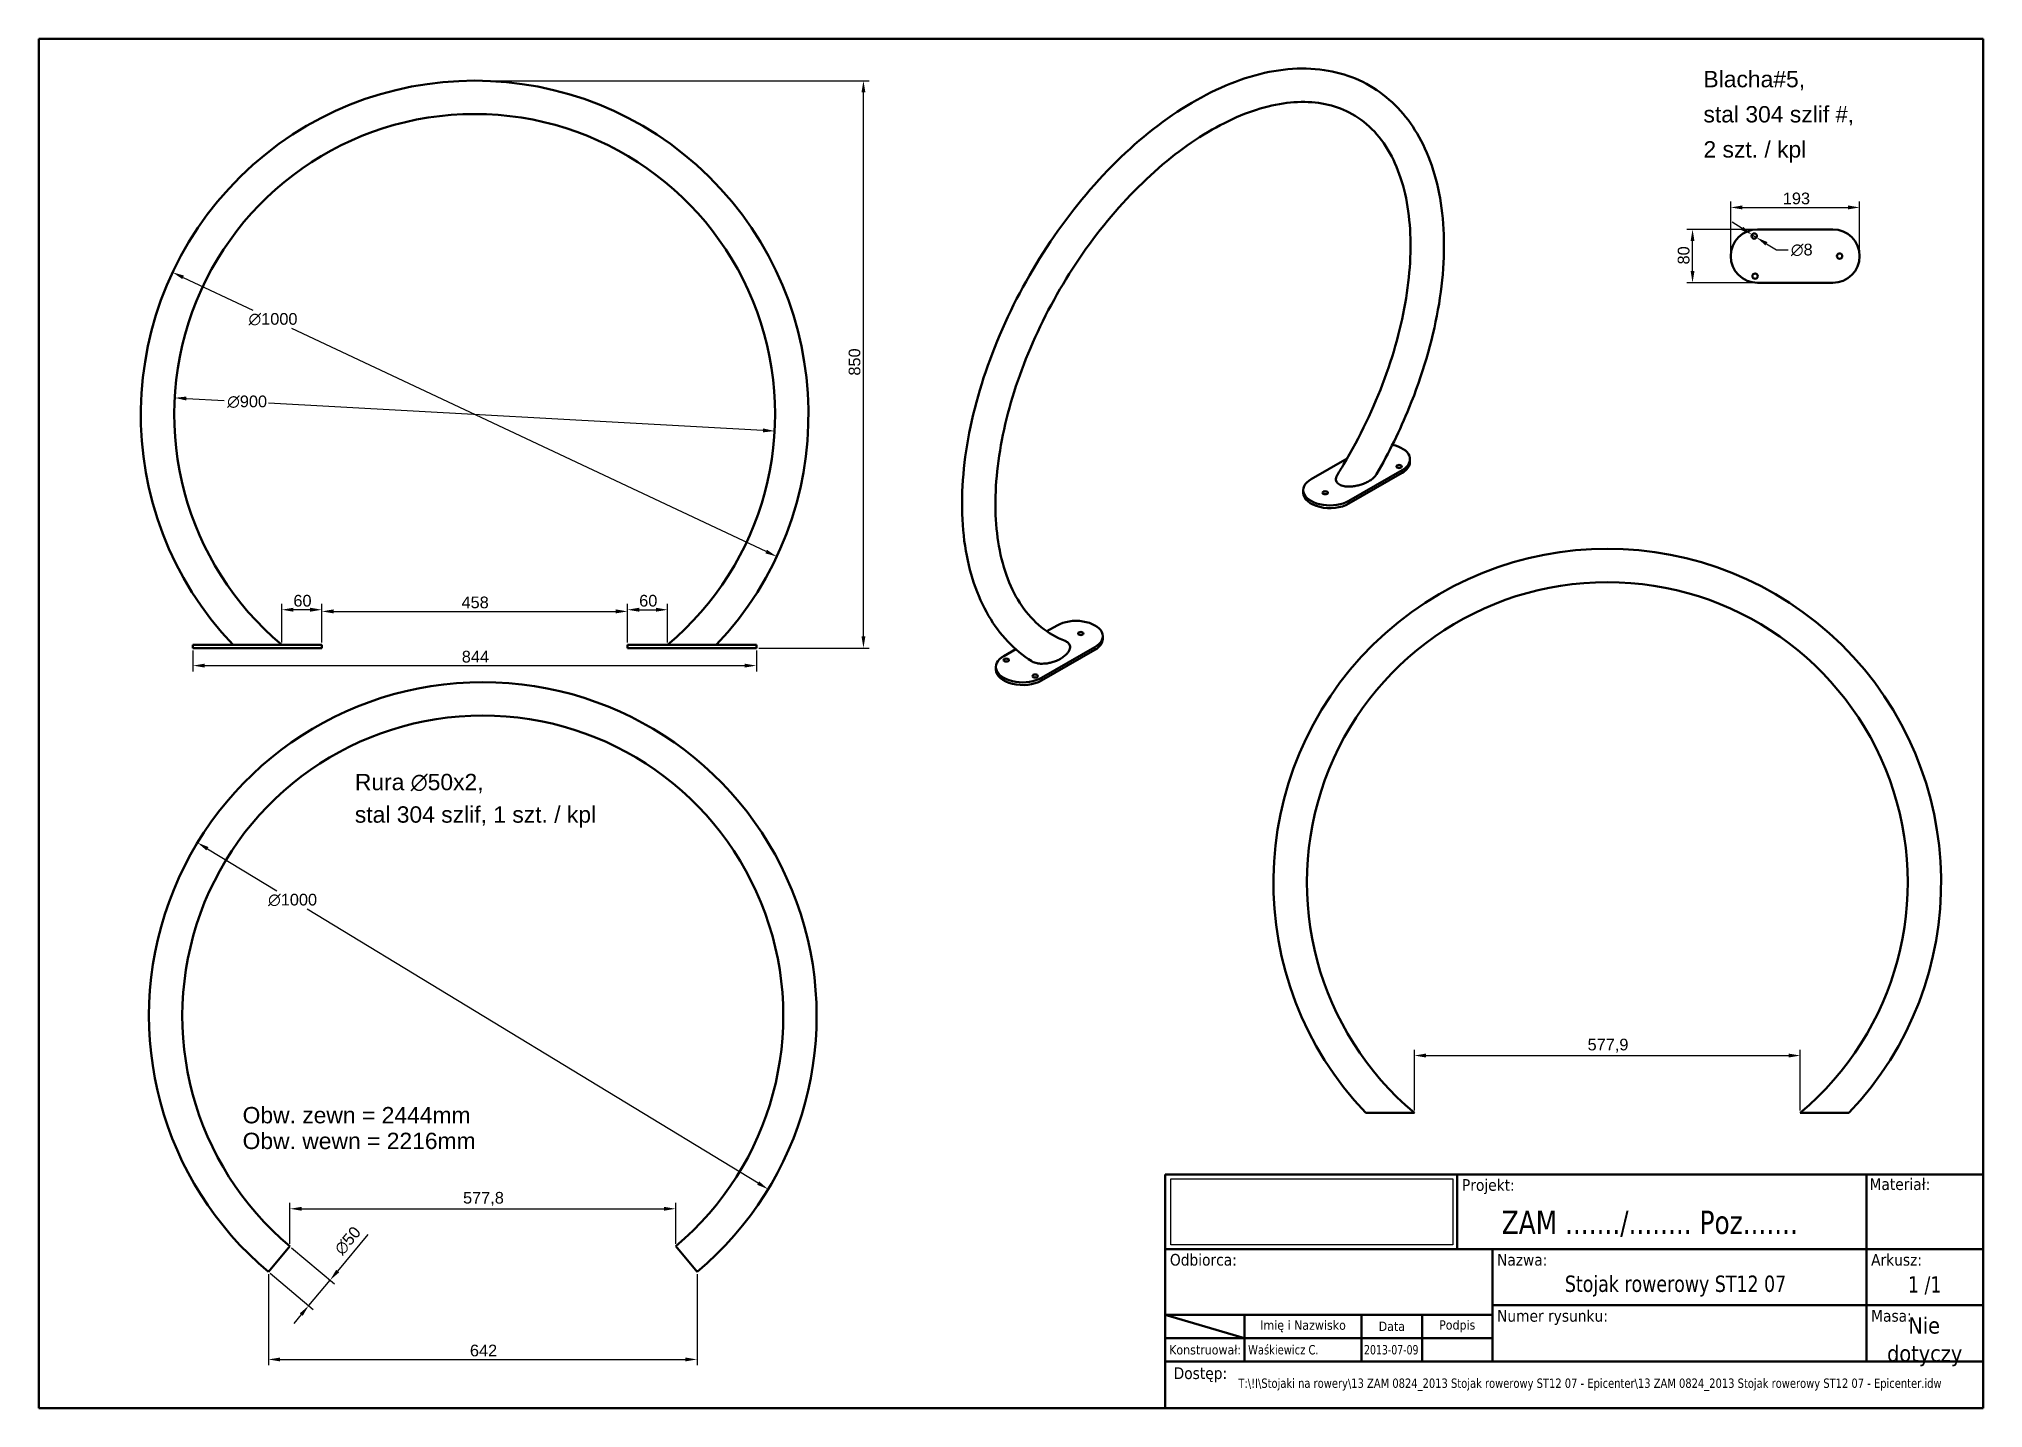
# Model space of a CAD drawing. Header units: millimetres. Extents: x 14 to 2926, y 14 to 2065.
import ezdxf
from ezdxf.enums import TextEntityAlignment as Align

# ---------------------------------------------------------------- set-up
doc = ezdxf.new("R2010")
doc.units = ezdxf.units.MM
doc.header["$LTSCALE"] = 7
for name, color, linetype, lineweight in [('Geometria szkicu (ISO)', 7, 'Continuous', 25), ('Gruba ARTUR', 7, 'Continuous', 50), ('Krawędzie widoczneARTUR', 7, 'Continuous', 50), ('Symbol (ISO)', 7, 'Continuous', 25), ('SymboleARTUR', 7, 'Continuous', 18), ('SzkicARTUR', 7, 'Continuous', 35), ('Tytuł (ISO)', 7, 'Continuous', 50), ('Widoczne krawędzie styczneARTUR', 7, 'Continuous', 35), ('WymiaryARTUR', 7, 'Continuous', 25)]:
    doc.layers.add(name, color=color, linetype=linetype, lineweight=lineweight)
doc.styles.add('STANDARD-ARTUR', font='ARIAL.TTF')
doc.styles.add('Styl tekstu34', font='TAHOMA.TTF', dxfattribs={"width": 0.9})
doc.styles.add('Styl tekstu36', font='TAHOMA.TTF', dxfattribs={"width": 0.85})
doc.styles.add('Styl tekstu54', font='TAHOMA.TTF', dxfattribs={"width": 0.9})
doc.styles.add('TB napisy w tabelce', font='TAHOMA.TTF', dxfattribs={"width": 0.9})
doc.styles.add('TB opis w tabelce', font='TAHOMA.TTF')
doc.styles.add('Tekst notatki (ISO)', font='TAHOMA.TTF')
doc.dimstyles.new('ISO-25-ARTUR tekst normalny', dxfattribs={"dimscale": 7, "dimtxt": 2.5, "dimasz": 2.5, "dimexe": 1.25, "dimexo": 0.5, "dimtad": 1, "dimdec": 1, "dimrnd": 1e-08, "dimtxsty": 'STANDARD-ARTUR', "dimcen": 0.09, "dimclrd": 7, "dimclre": 7, "dimclrt": 7, "dimadec": 1, "dimazin": 2, "dimtfac": 0.6, "dimtdec": 3, "dimtmove": 0, "dimatfit": 3, "dimfxl": 1, "dimtolj": 1, "dimtzin": 0, "dimlwd": -1, "dimlwe": -1, "dimarcsym": 0})
picture_1 = doc.add_image_def('image1.bmp', size_in_pixel=(145, 34))

# ---------------------------------------------------------------- blocks, each defined once
blk = doc.blocks.new('Ramki Zwykła')
at = {"layer": 'SzkicARTUR', "lineweight": 50}
for p, q in [((2, 295), (418, 295)), ((2, 2), (2, 295)), ((418, 2), (418, 295)), ((2, 2), (418, 2))]:
    blk.add_line(p, q, dxfattribs=at)
blk = doc.blocks.new('Tabelki rysunkowe Inoplex')
at = {"layer": 'Geometria szkicu (ISO)', "lineweight": 50}
blk.add_line((196.54, 129.97), (196.54, 79.97), dxfattribs=at)
at = {"layer": 'Gruba ARTUR'}
for p, q in [((371.54, 129.97), (196.54, 129.97)), ((346.58, 113.97), (346.58, 129.97)), ((371.54, 79.97), (371.54, 129.97)), ((266.54, 113.97), (371.54, 113.97)), ((266.54, 113.97), (266.54, 89.97)), ((346.58, 113.97), (346.58, 89.97)), ((196.54, 79.97), (371.54, 79.97))]:
    blk.add_line(p, q, dxfattribs=at)
at = {"layer": 'Gruba ARTUR', "lineweight": 50}
for p, q in [((259.04, 129.97), (259.04, 113.97)), ((266.54, 113.97), (196.54, 113.97))]:
    blk.add_line(p, q, dxfattribs=at)
at = {"layer": 'Tytuł (ISO)'}
for p, q in [((196.54, 129.97), (371.54, 129.97)), ((196.54, 113.97), (196.54, 129.97)), ((196.54, 129.97), (266.54, 129.97)), ((196.54, 99.97), (213.54, 94.97)), ((196.54, 99.97), (266.54, 99.97)), ((213.54, 99.97), (213.54, 89.97)), ((238.54, 99.97), (238.54, 89.97)), ((251.54, 99.97), (251.54, 89.97)), ((266.54, 101.97), (346.58, 101.97)), ((346.58, 101.97), (371.54, 101.97)), ((196.54, 94.97), (266.54, 94.97)), ((196.54, 89.97), (371.54, 89.97))]:
    blk.add_line(p, q, dxfattribs=at)
at = {"layer": 'Symbol (ISO)', "char_height": 2.5, "attachment_point": 1, "style": 'TB opis w tabelce'}
for s, insert in [('Projekt:', (260.04, 128.97)), ('Materiał:', (347.24, 129.15)), ('Odbiorca:', (197.54, 112.97)), ('Nazwa:', (267.54, 112.97)), ('Arkusz:', (347.58, 112.97)), ('Numer rysunku:', (267.54, 100.97)), ('Masa:', (347.58, 100.97)), ('Dostęp:', (198.34, 88.7))]:
    blk.add_mtext(s, dxfattribs=dict(at, insert=insert))
at = {"layer": 'Symbol (ISO)'}
for s, insert, char_height, width, attachment_point, style in [('1 \\fTahoma|b0|i0;/1 ', (359.04, 106.2), 3.5, 24.3783, 5, 'TB napisy w tabelce'), ('\\fTahoma|b0|i0;\\H2.0000;Imię i Nazwisko', (226.03, 97.47), 2, 24.8698, 5, 'TB opis w tabelce'), ('\\fTahoma|b0|i0;\\H2.0000;Data', (245.03, 97.46), 2, 12.886, 5, 'TB opis w tabelce'), ('\\fTahoma|b0|i0;\\H2.0000;Podpis', (259.02, 97.49), 2, 14.8205, 5, 'TB opis w tabelce'), ('\\fTahoma|b0|i0;\\H2.0000; Konstruował:', (196.64, 92.44), 2, 16.8801, 4, 'TB opis w tabelce'), ('\\fTahoma|b0|i0;\\H2.0000; Waśkiewicz C.', (213.6, 92.45), 2, 24.9099, 4, 'TB napisy w tabelce')]:
    blk.add_mtext(s, dxfattribs=dict(at, insert=insert, char_height=char_height, width=width, attachment_point=attachment_point, style=style))
for tag, p, height, style, width in [('PROJEKT_001', (268.55, 117.24), 5, 'Styl tekstu54', 0.9), ('NUMER_CZĘŚCI_001', (282.06, 104.84), 3.5, 'TB napisy w tabelce', 0.9), ('DATA_UTWORZENIA_001', (239.08, 91.47), 2, 'Styl tekstu36', 0.85), ('NAZWA_PLIKU_I_ŚCIEŻKA_001', (212.18, 84.31), 2, 'Styl tekstu34', 0.9)]:
    blk.add_attdef(tag, p, '', height=height, dxfattribs=dict(at, style=style, width=width))
at = {"layer": 'Symbol (ISO)', "width": 0.9}
for tag, height, style, p in [('MATERIAŁ', 5, 'Styl tekstu54', (359.15, 120)), ('SŁOWA_KLUCZOWE', 3.5, 'TB napisy w tabelce', (231.54, 105.97)), ('OPIS', 3.5, 'TB napisy w tabelce', (306.53, 94.11))]:
    blk.add_attdef(tag, text='', height=height, dxfattribs=dict(at, style=style)).set_placement(p, align=Align.MIDDLE_CENTER)
at = {"layer": 'Tytuł (ISO)', "style": 'Tekst notatki (ISO)'}
for tag, p in [('MASA\\P2;_001', (355.54, 95.92)), ('MASA\\P2;_002', (351, 89.93))]:
    blk.add_attdef(tag, p, '', height=3.5, dxfattribs=at)
image = blk.add_image(picture_1, insert=(197.74, 114.91), size_in_units=(60.31, 14.14))
image.dxf.flags = 7
blk = doc.blocks.new('*D5')
at = {"layer": 'Defpoints', "color": 0, "linetype": 'Continuous', "transparency": 16777216}
for p in [(666.7, 2002.4), (1249, 2002.4), (1088.6, 1152.4)]:
    blk.add_point(p, dxfattribs=at)
at = {"layer": 'WymiaryARTUR', "color": 7, "linetype": 'Continuous', "transparency": 16777216}
for p, q in [((670.2, 2002.4), (1257.8, 2002.4)), ((1249, 1169.9), (1249, 1984.9)), ((1092.1, 1152.4), (1257.8, 1152.4))]:
    blk.add_line(p, q, dxfattribs=at)
for points in [[(1246.1, 1984.9), (1251.9, 1984.9), (1249, 2002.4)], [(1246.1, 1169.9), (1251.9, 1169.9), (1249, 1152.4)]]:
    blk.add_solid(points, dxfattribs=at)
at = {"layer": 'WymiaryARTUR', "color": 7, "linetype": 'Continuous', "transparency": 16777216, "insert": (1235.7, 1560.6), "char_height": 17.5, "attachment_point": 4, "rotation": 90, "style": 'STANDARD-ARTUR'}
blk.add_mtext('\\A1;850', dxfattribs=at)
blk = doc.blocks.new('*D6')
at = {"layer": 'Defpoints', "color": 0, "linetype": 'Continuous', "transparency": 16777216}
for p in [(214.3, 1715.3), (1119.1, 1289.6)]:
    blk.add_point(p, dxfattribs=at)
at = {"layer": 'WymiaryARTUR', "color": 7, "linetype": 'Continuous', "transparency": 16777216}
for p, q in [((230.1, 1707.8), (334.3, 1658.8)), ((1103.3, 1297.1), (392.9, 1631.2))]:
    blk.add_line(p, q, dxfattribs=at)
for points in [[(231.3, 1710.5), (228.8, 1705.2), (214.3, 1715.3)], [(1104.5, 1299.7), (1102.1, 1294.4), (1119.1, 1289.6)]]:
    blk.add_solid(points, dxfattribs=at)
at = {"layer": 'WymiaryARTUR', "color": 7, "linetype": 'Continuous', "transparency": 16777216, "insert": (328, 1645), "char_height": 17.5, "attachment_point": 4, "style": 'STANDARD-ARTUR'}
blk.add_mtext('\\A1;∅1000', dxfattribs=at)
blk = doc.blocks.new('*D7')
at = {"layer": 'Defpoints', "color": 0, "linetype": 'Continuous', "transparency": 16777216}
for p in [(217.4, 1527.3), (1116, 1477.6)]:
    blk.add_point(p, dxfattribs=at)
at = {"layer": 'WymiaryARTUR', "color": 7, "linetype": 'Continuous', "transparency": 16777216}
for p, q in [((234.9, 1526.3), (291.7, 1523.2)), ((1098.5, 1478.6), (358.1, 1519.5))]:
    blk.add_line(p, q, dxfattribs=at)
for points in [[(235, 1529.2), (234.7, 1523.4), (217.4, 1527.3)], [(1098.7, 1481.5), (1098.4, 1475.6), (1116, 1477.6)]]:
    blk.add_solid(points, dxfattribs=at)
at = {"layer": 'WymiaryARTUR', "color": 7, "linetype": 'Continuous', "transparency": 16777216, "insert": (296, 1521.4), "char_height": 17.5, "attachment_point": 4, "style": 'STANDARD-ARTUR'}
blk.add_mtext('\\A1;∅900', dxfattribs=at)
blk = doc.blocks.new('*D8')
at = {"layer": 'Defpoints', "color": 0, "linetype": 'Continuous', "transparency": 16777216}
for p in [(377.8, 1209.9), (377.8, 1157.4), (437.8, 1157.4)]:
    blk.add_point(p, dxfattribs=at)
at = {"layer": 'WymiaryARTUR', "color": 7, "linetype": 'Continuous', "transparency": 16777216}
for p, q in [((377.8, 1160.9), (377.8, 1218.7)), ((420.3, 1209.9), (395.3, 1209.9)), ((437.8, 1160.9), (437.8, 1218.7))]:
    blk.add_line(p, q, dxfattribs=at)
for points in [[(395.3, 1212.9), (395.3, 1207), (377.8, 1209.9)], [(420.3, 1212.9), (420.3, 1207), (437.8, 1209.9)]]:
    blk.add_solid(points, dxfattribs=at)
at = {"layer": 'WymiaryARTUR', "color": 7, "linetype": 'Continuous', "transparency": 16777216, "insert": (395.2, 1223.3), "char_height": 17.5, "attachment_point": 4, "style": 'STANDARD-ARTUR'}
blk.add_mtext('\\A1;60', dxfattribs=at)
blk = doc.blocks.new('*D9')
at = {"layer": 'Defpoints', "color": 0, "linetype": 'Continuous', "transparency": 16777216}
for p in [(955.6, 1209.9), (895.6, 1157.4), (955.6, 1157.4)]:
    blk.add_point(p, dxfattribs=at)
at = {"layer": 'WymiaryARTUR', "color": 7, "linetype": 'Continuous', "transparency": 16777216}
for p, q in [((895.6, 1160.9), (895.6, 1218.7)), ((913.1, 1209.9), (938.1, 1209.9)), ((955.6, 1160.9), (955.6, 1218.7))]:
    blk.add_line(p, q, dxfattribs=at)
for points in [[(913.1, 1212.9), (913.1, 1207), (895.6, 1209.9)], [(938.1, 1212.9), (938.1, 1207), (955.6, 1209.9)]]:
    blk.add_solid(points, dxfattribs=at)
at = {"layer": 'WymiaryARTUR', "color": 7, "linetype": 'Continuous', "transparency": 16777216, "insert": (913.1, 1223.3), "char_height": 17.5, "attachment_point": 4, "style": 'STANDARD-ARTUR'}
blk.add_mtext('\\A1;60', dxfattribs=at)
blk = doc.blocks.new('*D10')
at = {"layer": 'Defpoints', "color": 0, "linetype": 'Continuous', "transparency": 16777216}
for p in [(251.5, 861), (1106.2, 341.9)]:
    blk.add_point(p, dxfattribs=at)
at = {"layer": 'WymiaryARTUR', "color": 7, "linetype": 'Continuous', "transparency": 16777216}
for p, q in [((266.5, 851.9), (370.2, 788.9)), ((1091.3, 351), (415.6, 761.3))]:
    blk.add_line(p, q, dxfattribs=at)
for points in [[(268, 854.4), (265, 849.4), (251.5, 861)], [(1092.8, 353.5), (1089.8, 348.5), (1106.2, 341.9)]]:
    blk.add_solid(points, dxfattribs=at)
at = {"layer": 'WymiaryARTUR', "color": 7, "linetype": 'Continuous', "transparency": 16777216, "insert": (357.3, 775.1), "char_height": 17.5, "attachment_point": 4, "style": 'STANDARD-ARTUR'}
blk.add_mtext('\\A1;∅1000', dxfattribs=at)
blk = doc.blocks.new('*D11')
at = {"layer": 'Defpoints', "color": 0, "linetype": 'Continuous', "transparency": 16777216}
for p in [(2652.1, 542.1), (2074.2, 456.3), (2652.1, 456.3)]:
    blk.add_point(p, dxfattribs=at)
at = {"layer": 'WymiaryARTUR', "color": 7, "linetype": 'Continuous', "transparency": 16777216}
for p, q in [((2074.2, 459.8), (2074.2, 550.9)), ((2091.7, 542.1), (2634.6, 542.1)), ((2652.1, 459.8), (2652.1, 550.9))]:
    blk.add_line(p, q, dxfattribs=at)
for points in [[(2091.7, 545.1), (2091.7, 539.2), (2074.2, 542.1)], [(2634.6, 545.1), (2634.6, 539.2), (2652.1, 542.1)]]:
    blk.add_solid(points, dxfattribs=at)
at = {"layer": 'WymiaryARTUR', "color": 7, "linetype": 'Continuous', "transparency": 16777216, "insert": (2333.6, 557), "char_height": 17.5, "attachment_point": 4, "style": 'STANDARD-ARTUR'}
blk.add_mtext('\\A1;577,9', dxfattribs=at)
blk = doc.blocks.new('*D12')
at = {"layer": 'Defpoints', "color": 0, "linetype": 'Continuous', "transparency": 16777216}
for p in [(967.8, 312.6), (389.9, 256.5), (967.8, 256.5)]:
    blk.add_point(p, dxfattribs=at)
at = {"layer": 'WymiaryARTUR', "color": 7, "linetype": 'Continuous', "transparency": 16777216}
for p, q in [((389.9, 260), (389.9, 321.4)), ((967.8, 260), (967.8, 321.4)), ((407.4, 312.6), (950.3, 312.6))]:
    blk.add_line(p, q, dxfattribs=at)
for points in [[(407.4, 315.5), (407.4, 309.7), (389.9, 312.6)], [(950.3, 315.5), (950.3, 309.7), (967.8, 312.6)]]:
    blk.add_solid(points, dxfattribs=at)
at = {"layer": 'WymiaryARTUR', "color": 7, "linetype": 'Continuous', "transparency": 16777216, "insert": (649.3, 327.5), "char_height": 17.5, "attachment_point": 4, "style": 'STANDARD-ARTUR'}
blk.add_mtext('\\A1;577,8', dxfattribs=at)
blk = doc.blocks.new('*D13')
at = {"layer": 'Defpoints', "color": 0, "linetype": 'Continuous', "transparency": 16777216}
for p in [(357.8, 218.1), (999.9, 218.1), (999.9, 86.9)]:
    blk.add_point(p, dxfattribs=at)
at = {"layer": 'WymiaryARTUR', "color": 7, "linetype": 'Continuous', "transparency": 16777216}
for p, q in [((357.8, 214.6), (357.8, 78.1)), ((999.9, 214.6), (999.9, 78.1)), ((375.3, 86.9), (982.4, 86.9))]:
    blk.add_line(p, q, dxfattribs=at)
for points in [[(375.3, 89.8), (375.3, 84), (357.8, 86.9)], [(982.4, 89.8), (982.4, 84), (999.9, 86.9)]]:
    blk.add_solid(points, dxfattribs=at)
at = {"layer": 'WymiaryARTUR', "color": 7, "linetype": 'Continuous', "transparency": 16777216, "insert": (659.6, 100.2), "char_height": 17.5, "attachment_point": 4, "style": 'STANDARD-ARTUR'}
blk.add_mtext('\\A1;642', dxfattribs=at)
blk = doc.blocks.new('*D14')
at = {"layer": 'Defpoints', "color": 0, "linetype": 'Continuous', "transparency": 16777216}
for p in [(389.9, 256.5), (357.8, 218.1), (450.3, 205.9)]:
    blk.add_point(p, dxfattribs=at)
at = {"layer": 'WymiaryARTUR', "color": 7, "linetype": 'Continuous', "transparency": 16777216}
for p, q in [((461.6, 219.3), (507.3, 273.9)), ((392.6, 254.2), (457, 200.3)), ((360.5, 215.9), (424.9, 161.9)), ((418.2, 167.6), (450.3, 205.9)), ((407, 154.2), (395.8, 140.7))]:
    blk.add_line(p, q, dxfattribs=at)
for points in [[(459.3, 221.2), (463.8, 217.4), (450.3, 205.9)], [(404.8, 156), (409.2, 152.3), (418.2, 167.6)]]:
    blk.add_solid(points, dxfattribs=at)
at = {"layer": 'WymiaryARTUR', "color": 7, "linetype": 'Continuous', "transparency": 16777216, "insert": (462.2, 247.4), "char_height": 17.5, "attachment_point": 4, "rotation": 50.0555, "style": 'STANDARD-ARTUR'}
blk.add_mtext('\\A1;\\fAIGDT|b0|i0;\\H17.5000;\\ln\\fArial|b0|i0;\\H17.5000;50', dxfattribs=at)
blk = doc.blocks.new('*D15')
at = {"layer": 'Defpoints', "color": 0, "linetype": 'Continuous', "transparency": 16777216}
for p in [(2490.8, 1779.6), (2588, 1779.6), (2588, 1699.6)]:
    blk.add_point(p, dxfattribs=at)
at = {"layer": 'WymiaryARTUR', "color": 7, "linetype": 'Continuous', "transparency": 16777216}
for p, q in [((2584.5, 1779.6), (2482, 1779.6)), ((2490.8, 1717.1), (2490.8, 1762.1)), ((2584.5, 1699.6), (2482, 1699.6))]:
    blk.add_line(p, q, dxfattribs=at)
for points in [[(2487.9, 1762.1), (2493.7, 1762.1), (2490.8, 1779.6)], [(2487.9, 1717.1), (2493.7, 1717.1), (2490.8, 1699.6)]]:
    blk.add_solid(points, dxfattribs=at)
at = {"layer": 'WymiaryARTUR', "color": 7, "linetype": 'Continuous', "transparency": 16777216, "insert": (2477.5, 1727.1), "char_height": 17.5, "attachment_point": 4, "rotation": 90, "style": 'STANDARD-ARTUR'}
blk.add_mtext('\\A1;80', dxfattribs=at)
blk = doc.blocks.new('*D16')
at = {"layer": 'Defpoints', "color": 0, "linetype": 'Continuous', "transparency": 16777216}
for p in [(2741, 1812.5), (2548, 1739.6), (2741, 1739.6)]:
    blk.add_point(p, dxfattribs=at)
at = {"layer": 'WymiaryARTUR', "color": 7, "linetype": 'Continuous', "transparency": 16777216}
for p, q in [((2548, 1743.1), (2548, 1821.3)), ((2565.5, 1812.5), (2723.5, 1812.5)), ((2741, 1743.1), (2741, 1821.3))]:
    blk.add_line(p, q, dxfattribs=at)
for points in [[(2565.5, 1815.5), (2565.5, 1809.6), (2548, 1812.5)], [(2723.5, 1815.5), (2723.5, 1809.6), (2741, 1812.5)]]:
    blk.add_solid(points, dxfattribs=at)
at = {"layer": 'WymiaryARTUR', "color": 7, "linetype": 'Continuous', "transparency": 16777216, "insert": (2626, 1825.9), "char_height": 17.5, "attachment_point": 4, "style": 'STANDARD-ARTUR'}
blk.add_mtext('\\A1;193', dxfattribs=at)
blk = doc.blocks.new('*D17')
at = {"layer": 'Defpoints', "color": 0, "linetype": 'Continuous', "transparency": 16777216}
for p in [(2579.9, 1771.7), (2586.7, 1767.5)]:
    blk.add_point(p, dxfattribs=at)
at = {"layer": 'WymiaryARTUR', "color": 7, "linetype": 'Continuous', "transparency": 16777216}
for p, q in [((2565.1, 1781.1), (2550.3, 1790.4)), ((2579.9, 1771.7), (2586.7, 1767.5)), ((2601.5, 1758.1), (2616.3, 1748.8)), ((2616.3, 1748.8), (2633.8, 1748.8))]:
    blk.add_line(p, q, dxfattribs=at)
for points in [[(2566.7, 1783.5), (2563.5, 1778.6), (2579.9, 1771.7)], [(2603, 1760.6), (2599.9, 1755.7), (2586.7, 1767.5)]]:
    blk.add_solid(points, dxfattribs=at)
at = {"layer": 'WymiaryARTUR', "color": 7, "linetype": 'Continuous', "transparency": 16777216, "insert": (2638.1, 1748.8), "char_height": 17.5, "attachment_point": 4, "style": 'STANDARD-ARTUR'}
blk.add_mtext('\\A1;∅8', dxfattribs=at)
blk = doc.blocks.new('*D18')
at = {"layer": 'Defpoints', "color": 0, "linetype": 'Continuous', "transparency": 16777216}
for p in [(895.6, 1207.4), (437.8, 1157.4), (895.6, 1157.4)]:
    blk.add_point(p, dxfattribs=at)
at = {"layer": 'WymiaryARTUR', "color": 7, "linetype": 'Continuous', "transparency": 16777216}
for p, q in [((437.8, 1160.9), (437.8, 1216.2)), ((455.3, 1207.4), (878.1, 1207.4)), ((895.6, 1160.9), (895.6, 1216.2))]:
    blk.add_line(p, q, dxfattribs=at)
for points in [[(455.3, 1210.4), (455.3, 1204.5), (437.8, 1207.4)], [(878.1, 1210.4), (878.1, 1204.5), (895.6, 1207.4)]]:
    blk.add_solid(points, dxfattribs=at)
at = {"layer": 'WymiaryARTUR', "color": 7, "linetype": 'Continuous', "transparency": 16777216, "insert": (647, 1220.8), "char_height": 17.5, "attachment_point": 4, "style": 'STANDARD-ARTUR'}
blk.add_mtext('\\A1;458', dxfattribs=at)
blk = doc.blocks.new('*D19')
at = {"layer": 'Defpoints', "color": 0, "linetype": 'Continuous', "transparency": 16777216}
for p in [(244.8, 1152.4), (1088.6, 1152.4), (1088.6, 1126.2)]:
    blk.add_point(p, dxfattribs=at)
at = {"layer": 'WymiaryARTUR', "color": 7, "linetype": 'Continuous', "transparency": 16777216}
for p, q in [((244.8, 1148.9), (244.8, 1117.4)), ((1088.6, 1148.9), (1088.6, 1117.4)), ((262.3, 1126.2), (1071.1, 1126.2))]:
    blk.add_line(p, q, dxfattribs=at)
for points in [[(262.3, 1129.1), (262.3, 1123.3), (244.8, 1126.2)], [(1071.1, 1129.1), (1071.1, 1123.3), (1088.6, 1126.2)]]:
    blk.add_solid(points, dxfattribs=at)
at = {"layer": 'WymiaryARTUR', "color": 7, "linetype": 'Continuous', "transparency": 16777216, "insert": (647.4, 1139.5), "char_height": 17.5, "attachment_point": 4, "style": 'STANDARD-ARTUR'}
blk.add_mtext('\\A1;844', dxfattribs=at)

msp = doc.modelspace()

# ---------------------------------------------------------------- linework, layer by layer
at = {"layer": 'Krawędzie widoczneARTUR'}
for p, q in [((2700.989, 1779.603), (2588.005, 1779.603)), ((2588.005, 1699.603), (2700.989, 1699.603)), ((1973.51, 1436.655), (1919.404, 1405.498)), ((2067.58, 1435.216), (2067.58, 1431.129)), ((1975.972, 1372.922), (2055.864, 1418.929)), ((2055.864, 1414.841), (1975.972, 1368.834)), ((1907.688, 1389.21), (1907.688, 1385.122)), ((1539.093, 1186.491), (1523.72, 1177.639)), ((1607.377, 1166.116), (1607.377, 1170.203)), ((284.788, 1157.449), (244.788, 1157.449)), ((244.788, 1152.449), (244.788, 1157.449)), ((244.788, 1152.449), (284.788, 1152.449)), ((284.788, 1157.449), (397.773, 1157.449)), ((397.773, 1152.449), (284.788, 1152.449)), ((437.773, 1157.449), (397.773, 1157.449)), ((397.773, 1152.449), (437.773, 1152.449)), ((437.773, 1152.449), (437.773, 1157.449)), ((935.613, 1157.449), (895.613, 1157.449)), ((895.613, 1157.449), (895.613, 1152.449)), ((895.613, 1152.449), (935.613, 1152.449)), ((935.613, 1157.449), (1048.598, 1157.449)), ((1048.598, 1152.449), (935.613, 1152.449)), ((1088.598, 1157.449), (1048.598, 1157.449)), ((1048.598, 1152.449), (1088.598, 1152.449)), ((1088.598, 1157.449), (1088.598, 1152.449)), ((1477.115, 1150.8), (1459.201, 1140.484)), ((1515.769, 1107.909), (1595.661, 1153.915)), ((1595.661, 1149.828), (1515.769, 1103.821)), ((1447.485, 1120.109), (1447.485, 1124.197)), ((389.95, 256.462), (357.848, 218.129)), ((999.893, 218.129), (967.791, 256.462))]:
    msp.add_line(p, q, dxfattribs=at)
for centre in [(2583.279, 1769.603), (2710.989, 1739.603), (2584.466, 1709.603)]:
    msp.add_circle(centre, 4, dxfattribs=at)
for centre, radius, start, end in [((666.693, 1502.449), 500, 316.369891, 223.630109), ((666.693, 1502.449), 450, 309.944505, 230.055495), ((2588.005, 1739.603), 40, 90, 270), ((2700.989, 1739.603), 40, 270, 90), ((2363.122, 801.285), 500, 316.369891, 223.630109), ((2363.122, 801.285), 450, 309.944505, 230.055495), ((678.87, 601.462), 500, 309.944505, 230.055495), ((678.87, 601.462), 450, 309.944505, 230.055495)]:
    msp.add_arc(centre, radius, start, end, dxfattribs=at)
for centre, major_axis, start_param, end_param in [((2027.58, 1435.216), (40, 0), 5.49778714, 7.50891392), ((2027.58, 1431.129), (40, 0), 5.49778714, 6.28318531), ((1947.688, 1389.21), (-40, 0), 5.49778714, 8.6393798), ((2051.295, 1420.354), (-4, 0), 4.23306838, 5.19170958), ((1947.688, 1385.122), (-40, 0), 0, 2.35619449), ((1940.617, 1381.05), (-4, 0), 4.23306838, 5.19170958), ((1567.377, 1170.203), (40, 0), 5.49778714, 8.6393798), ((1574.448, 1170.188), (-4, 0), 4.23306838, 5.19170958), ((1567.377, 1166.116), (40, 0), 5.49778714, 6.28318531), ((1487.485, 1124.197), (-40, 0), 5.49778714, 8.6393798), ((1487.485, 1120.109), (-40, 0), 0, 2.35619449), ((1462.93, 1130.4), (-4, 0), 4.23306838, 5.19170958), ((1506.196, 1106.452), (-4, 0), 4.23306838, 5.19170958)]:
    msp.add_ellipse(centre, major_axis=major_axis, ratio=0.5758617, start_param=start_param, end_param=end_param, dxfattribs=at)
for centre in [(2051.295, 1424.442), (1940.617, 1385.138), (1574.448, 1174.275), (1462.93, 1134.488), (1506.196, 1110.54)]:
    msp.add_ellipse(centre, major_axis=(-4, 0), ratio=0.5758617, dxfattribs=at)
for points, knots in [([(1501, 1132.72), (1474.905, 1149.34), (1453.036, 1172.665), (1418.842, 1230.877), (1407.096, 1266.352), (1394.972, 1346.628), (1395.211, 1391.87), (1407.969, 1486.519), (1420.559, 1535.938), (1456.598, 1633.758), (1479.997, 1682.143), (1535.233, 1773.239), (1567.045, 1815.942), (1636.123, 1891.567), (1673.386, 1924.458), (1750.039, 1977.017), (1789.433, 1996.646), (1866.384, 2019.772), (1904.036, 2023.45), (1971.721, 2013.557), (2002.006, 2000.995), (2052.215, 1962.362), (2072.34, 1936.893), (2102.94, 1874.586), (2112.718, 1837.066), (2120.534, 1753.479), (2118.064, 1707.083), (2100.976, 1611.084), (2086.335, 1561.489), (2052.516, 1478.727), (2036.06, 1445.135), (2017.455, 1412.773)], [2.38007201, 2.38007201, 2.38007201, 2.38007201, 2.67197488, 2.67197488, 2.98230231, 2.98230231, 3.30896501, 3.30896501, 3.63723737, 3.63723737, 3.96412264, 3.96412264, 4.29051641, 4.29051641, 4.61769264, 4.61769264, 4.94617296, 4.94617296, 5.2706153, 5.2706153, 5.57324884, 5.57324884, 5.86646853, 5.86646853, 6.18094886, 6.18094886, 6.50858666, 6.50858666, 6.83662445, 6.83662445, 7.0654244, 7.0654244, 7.0654244, 7.0654244]), ([(1550.912, 1163.167), (1525.009, 1173.356), (1503.243, 1190.872), (1469.985, 1239.466), (1458.119, 1269.74), (1445.986, 1338.841), (1445.031, 1376.889), (1453.632, 1458.091), (1463.141, 1501.205), (1491.906, 1588.287), (1511.204, 1632.244), (1557.693, 1716.326), (1584.895, 1756.428), (1644.27, 1828.484), (1676.427, 1860.438), (1742.065, 1912.923), (1775.527, 1933.49), (1840.028, 1961.63), (1871.014, 1969.188), (1928.316, 1971.698), (1954.281, 1966.216), (2001.336, 1941.978), (2021.948, 1921.706), (2051.719, 1868.3), (2061.556, 1836.507), (2069.988, 1765.005), (2069.098, 1725.821), (2056.888, 1643.022), (2045.579, 1599.426), (2013.453, 1512.198), (1992.596, 1468.58), (1965.022, 1422.249), (1961.951, 1417.218), (1958.827, 1412.226)], [2.26843939, 2.26843939, 2.26843939, 2.26843939, 2.62533173, 2.62533173, 2.9592805, 2.9592805, 3.27128084, 3.27128084, 3.58228452, 3.58228452, 3.89492966, 3.89492966, 4.20834152, 4.20834152, 4.5212272, 4.5212272, 4.83253052, 4.83253052, 5.14367915, 5.14367915, 5.46876685, 5.46876685, 5.8292759, 5.8292759, 6.15619866, 6.15619866, 6.4673791, 6.4673791, 6.77866542, 6.77866542, 7.0915336, 7.0915336, 7.12994738, 7.12994738, 7.12994738, 7.12994738]), ([(1958.828, 1412.226), (1958.701, 1412.024), (1958.578, 1411.82), (1957.712, 1410.311), (1957.171, 1408.969), (1956.66, 1406.748), (1956.554, 1405.671), (1956.758, 1403.536), (1957.073, 1402.478), (1957.956, 1400.799), (1958.518, 1400.016), (1959.98, 1398.566), (1960.881, 1397.9), (1962.779, 1396.807), (1963.936, 1396.288), (1966.453, 1395.447), (1967.813, 1395.123), (1970.729, 1394.614), (1972.566, 1394.433), (1976.274, 1394.315), (1978.144, 1394.376), (1982, 1394.67), (1984.331, 1394.982), (1988.861, 1395.845), (1991.062, 1396.394), (1995.276, 1397.636), (1997.662, 1398.478), (2002.162, 1400.378), (2004.275, 1401.436), (2006.078, 1402.475)], [6.59610235, 6.59610235, 6.59610235, 6.59610235, 6.6989053, 6.6989053, 7.35401839, 7.35401839, 7.86575166, 7.86575166, 8.37748494, 8.37748494, 8.7799683, 8.7799683, 9.18245167, 9.18245167, 9.58493503, 9.58493503, 9.9874184, 9.9874184, 10.49915168, 10.49915168, 11.01088495, 11.01088495, 11.66599804, 11.66599804, 12.32111113, 12.32111113, 13.08617763, 13.08617763, 13.85124413, 13.85124413, 13.85124413, 13.85124413]), ([(2006.078, 1402.475), (2007.831, 1403.484), (2009.62, 1404.665), (2012.819, 1407.184), (2014.226, 1408.523), (2016.107, 1410.711), (2016.85, 1411.724), (2017.455, 1412.773)], [13.85124413, 13.85124413, 13.85124413, 13.85124413, 14.59475686, 14.59475686, 15.33826959, 15.33826959, 15.86635128, 15.86635128, 15.86635128, 15.86635128]), ([(1501.627, 1132.341), (1502.602, 1131.779), (1503.782, 1131.237), (1506.343, 1130.34), (1507.723, 1129.984), (1510.583, 1129.43), (1512.335, 1129.216), (1515.886, 1129.023), (1517.683, 1129.042), (1521.331, 1129.25), (1523.508, 1129.503), (1527.743, 1130.246), (1529.801, 1130.735), (1533.839, 1131.886), (1536.165, 1132.697), (1540.539, 1134.539), (1542.59, 1135.569), (1544.342, 1136.579)], [0, 0, 0, 0, 0.41371765, 0.41371765, 0.82743529, 0.82743529, 1.31881085, 1.31881085, 1.81018642, 1.81018642, 2.41841008, 2.41841008, 3.02663375, 3.02663375, 3.77014648, 3.77014648, 4.51365921, 4.51365921, 4.51365921, 4.51365921]), ([(1544.342, 1136.579), (1546.146, 1137.617), (1547.982, 1138.834), (1551.282, 1141.425), (1552.744, 1142.799), (1554.902, 1145.226), (1555.855, 1146.493), (1557.353, 1149.102), (1557.894, 1150.444), (1558.405, 1152.665), (1558.511, 1153.742), (1558.307, 1155.877), (1557.992, 1156.935), (1557.109, 1158.614), (1556.547, 1159.397), (1555.085, 1160.847), (1554.184, 1161.513), (1552.555, 1162.451), (1551.767, 1162.829), (1550.911, 1163.167)], [4.51365921, 4.51365921, 4.51365921, 4.51365921, 5.27872571, 5.27872571, 6.04379221, 6.04379221, 6.6989053, 6.6989053, 7.35401839, 7.35401839, 7.86575166, 7.86575166, 8.37748494, 8.37748494, 8.7799683, 8.7799683, 9.18245167, 9.18245167, 9.4711155, 9.4711155, 9.4711155, 9.4711155]), ([(2001.218, 456.285), (2001.285, 456.285), (2001.387, 456.285), (2002.096, 456.285), (2002.634, 456.285), (2003.977, 456.285), (2004.953, 456.285), (2007.226, 456.285), (2008.521, 456.285), (2011.356, 456.285), (2013.206, 456.285), (2017.112, 456.285), (2019.168, 456.285), (2023.437, 456.285), (2026.077, 456.285), (2031.432, 456.285), (2034.148, 456.285), (2036.626, 456.285)], [0, 0, 0, 0, 0.41371765, 0.41371765, 0.82743529, 0.82743529, 1.31881085, 1.31881085, 1.81018642, 1.81018642, 2.41841008, 2.41841008, 3.02663375, 3.02663375, 3.77014648, 3.77014648, 4.51365921, 4.51365921, 4.51365921, 4.51365921]), ([(2036.626, 456.285), (2039.176, 456.285), (2041.969, 456.285), (2047.484, 456.285), (2050.205, 456.285), (2054.711, 456.285), (2056.941, 456.285), (2061.204, 456.285), (2063.235, 456.285), (2066.322, 456.285), (2067.719, 456.285), (2070.197, 456.285), (2071.273, 456.285), (2072.711, 456.285), (2073.275, 456.285), (2074.021, 456.285), (2074.13, 456.285), (2074.202, 456.285)], [4.51365921, 4.51365921, 4.51365921, 4.51365921, 5.27872571, 5.27872571, 6.04379221, 6.04379221, 6.6989053, 6.6989053, 7.35401839, 7.35401839, 7.86575166, 7.86575166, 8.37748494, 8.37748494, 8.7799683, 8.7799683, 9.18245167, 9.18245167, 9.18245167, 9.18245167]), ([(2652.043, 456.285), (2652.115, 456.285), (2652.224, 456.285), (2652.97, 456.285), (2653.534, 456.285), (2654.972, 456.285), (2656.048, 456.285), (2658.526, 456.285), (2659.923, 456.285), (2663.01, 456.285), (2665.041, 456.285), (2669.304, 456.285), (2671.534, 456.285), (2676.04, 456.285), (2678.761, 456.285), (2684.276, 456.285), (2687.069, 456.285), (2689.619, 456.285)], [9.18245167, 9.18245167, 9.18245167, 9.18245167, 9.58493503, 9.58493503, 9.9874184, 9.9874184, 10.49915168, 10.49915168, 11.01088495, 11.01088495, 11.66599804, 11.66599804, 12.32111113, 12.32111113, 13.08617763, 13.08617763, 13.85124413, 13.85124413, 13.85124413, 13.85124413]), ([(2689.619, 456.285), (2692.097, 456.285), (2694.813, 456.285), (2700.168, 456.285), (2702.808, 456.285), (2707.077, 456.285), (2709.133, 456.285), (2713.039, 456.285), (2714.889, 456.285), (2717.724, 456.285), (2719.019, 456.285), (2721.292, 456.285), (2722.268, 456.285), (2723.611, 456.285), (2724.149, 456.285), (2724.858, 456.285), (2724.96, 456.285), (2725.027, 456.285)], [13.85124413, 13.85124413, 13.85124413, 13.85124413, 14.59475686, 14.59475686, 15.33826959, 15.33826959, 15.94649325, 15.94649325, 16.55471692, 16.55471692, 17.04609248, 17.04609248, 17.53746804, 17.53746804, 17.95118569, 17.95118569, 18.36490334, 18.36490334, 18.36490334, 18.36490334])]:
    msp.add_open_spline(points, degree=3, knots=knots, dxfattribs=at)
msp.add_open_spline([(1501.001, 1132.721), (1501.207, 1132.589), (1501.416, 1132.462), (1501.627, 1132.341)], degree=3, dxfattribs=at)
at = {"layer": 'Widoczne krawędzie styczneARTUR'}
for p, q in [((2055.864, 1418.929), (2055.864, 1414.841)), ((1975.972, 1372.922), (1975.972, 1368.834)), ((1595.661, 1149.828), (1595.661, 1153.915)), ((1515.769, 1103.821), (1515.769, 1107.909))]:
    msp.add_line(p, q, dxfattribs=at)

# ---------------------------------------------------------------- block references
at = {"xscale": 7, "yscale": 7, "zscale": 7}
msp.add_blockref('Ramki Zwykła', (0, 0), dxfattribs=at)
msp.add_blockref('Tabelki rysunkowe Inoplex', (325.188, -545.814), dxfattribs=at).add_auto_attribs({'NAZWA_PLIKU_I_ŚCIEŻKA_001': 'T:\\!I\\Stojaki na rowery\\13 ZAM 0824_2013 Stojak rowerowy ST12 07 - Epicenter\\13 ZAM 0824_2013 Stojak rowerowy ST12 07 - Epicenter.idw', 'DATA_UTWORZENIA_001': '2013-07-09', 'NUMER_CZĘŚCI_001': 'Stojak rowerowy ST12 07', 'MASA\\P2;_001': 'Nie', 'PROJEKT_001': 'ZAM ......./........ Poz.......', 'MASA\\P2;_002': 'dotyczy'})

# ---------------------------------------------------------------- texts
at = {"layer": 'SymboleARTUR', "color": 7, "char_height": 24.5, "attachment_point": 4, "style": 'STANDARD-ARTUR'}
for s, insert, width, line_spacing_factor in [('{\\fArial|b0|i0;\\H24.5000;Blacha#5, \\Pstal 304 szlif \\fAIGDT|b0|i0;\\H24.5000;#\\fArial|b0|i0;\\H24.5000;, \\P2 szt. / kpl}', (2507.136, 1948.406), 294.01047, 1.288746), ('{\\fArial|b0|i0;\\H24.5000;Rura \\fAIGDT|b0|i0;\\H24.5000;n\\fArial|b0|i0;\\H24.5000;50x2, \\Pstal 304 szlif, 1 szt. / kpl}', (487.25, 923.803), 361.37503, 1.190976), ('{\\fArial|b0|i0;\\H24.5000;Obw. zewn = 2444mm\\PObw. wewn = 2216mm}', (319.111, 433.383), 349.03165, 0.944221)]:
    msp.add_mtext(s, dxfattribs=dict(at, insert=insert, width=width, line_spacing_factor=line_spacing_factor))

# ---------------------------------------------------------------- dimensions: what is measured, and where the dimension line sits
at = {"layer": 'WymiaryARTUR', "color": 7, "linetype": 'Continuous'}
for base, p1, p2, angle, override, picture, middle in [((1249.026, 2002.449), (1088.598, 1152.449), (666.693, 2002.449), 90, {"dimdec": 1, "dimtp": 0, "dimtm": 0, "dimtdec": 3, "dimtofl": 0, "dimatfit": 1}, '*D5', (1249.026, 1579.949)), ((2740.989, 1812.537), (2548.005, 1739.603), (2740.989, 1739.603), 180, {"dimdec": 1, "dimtp": 0, "dimtm": 0, "dimtdec": 3, "dimtofl": 0, "dimatfit": 1}, '*D16', (2644.497, 1812.537)), ((2490.792, 1779.603), (2588.005, 1699.603), (2588.005, 1779.603), 270, {"dimdec": 1, "dimtp": 0, "dimtm": 0, "dimtdec": 3, "dimtofl": 0, "dimatfit": 1}, '*D15', (2490.792, 1739.603)), ((377.773, 1209.949), (437.773, 1157.449), (377.773, 1157.449), 180, {"dimdec": 1, "dimtp": 0, "dimtm": 0, "dimtdec": 3, "dimtofl": 0, "dimatfit": 1}, '*D8', (407.773, 1209.949)), ((955.613, 1209.949), (895.613, 1157.449), (955.613, 1157.449), 180, {"dimdec": 1, "dimtp": 0, "dimtm": 0, "dimtdec": 3, "dimtofl": 0, "dimatfit": 1}, '*D9', (925.613, 1209.949)), ((1088.598, 1126.199), (244.788, 1152.449), (1088.598, 1152.449), 180, {"dimdec": 0, "dimtp": 0, "dimtm": 0, "dimtdec": 0, "dimtofl": 0, "dimatfit": 1}, '*D19', (666.693, 1126.199)), ((2652.075, 542.14), (2074.17, 456.285), (2652.075, 456.285), 180, {"dimdec": 1, "dimtp": 0, "dimtm": 0, "dimtdec": 3, "dimtofl": 0, "dimatfit": 1}, '*D11', (2363.122, 542.14)), ((967.791, 312.617), (389.95, 256.462), (967.791, 256.462), 180, {"dimdec": 1, "dimtp": 0, "dimtm": 0, "dimtdec": 3, "dimtofl": 0, "dimatfit": 1}, '*D12', (678.87, 312.617)), ((999.893, 86.879), (357.848, 218.129), (999.893, 218.129), 180, {"dimdec": 1, "dimtp": 0, "dimtm": 0, "dimtdec": 3, "dimtofl": 0, "dimatfit": 1}, '*D13', (678.87, 86.879))]:
    dim = msp.add_linear_dim(base=base, p1=p1, p2=p2, angle=angle, dimstyle='ISO-25-ARTUR tekst normalny', override=override, dxfattribs=at)
    dim.commit()
    dim.dimension.update_dxf_attribs({"geometry": picture, "text_midpoint": middle, "dimtype": 160})
for p1, p2, picture, middle in [((2579.896, 1771.737), (2586.662, 1767.468), '*D17', (2653.411, 1748.791)), ((1119.13, 1289.609), (214.256, 1715.288), '*D6', (363.59, 1645.037)), ((1116.006, 1477.595), (217.38, 1527.302), '*D7', (324.866, 1521.357)), ((1106.224, 341.907), (251.517, 861.017), '*D10', (392.911, 775.141))]:
    dim = msp.add_diameter_dim_2p(p1=p1, p2=p2, dimstyle='ISO-25-ARTUR tekst normalny', override={"dimtad": 0, "dimtih": 1, "dimtoh": 1, "dimdec": 1, "dimlfac": 1, "dimtp": 0, "dimtm": 0, "dimtdec": 3, "dimatfit": 2}, dxfattribs=at)
    dim.commit()
    dim.dimension.update_dxf_attribs({"geometry": picture, "text_midpoint": middle, "dimtype": 163})
dim = msp.add_linear_dim(base=(895.613, 1207.449), p1=(437.773, 1157.449), p2=(895.613, 1157.449), dimstyle='ISO-25-ARTUR tekst normalny', override={"dimdec": 0, "dimtp": 0, "dimtm": 0, "dimtdec": 0, "dimtofl": 0, "dimatfit": 1}, dxfattribs=at)
dim.commit()
dim.dimension.update_dxf_attribs({"geometry": '*D18', "text_midpoint": (666.693, 1207.449), "dimtype": 160})
dim = msp.add_linear_dim(base=(450.325, 205.901), p1=(357.848, 218.129), p2=(389.95, 256.462), angle=230.055495, text='\\fAIGDT|b0|i0;\\H17.5000;\\ln\\fArial|b0|i0;\\H17.5000;<>', dimstyle='ISO-25-ARTUR tekst normalny', override={"dimdec": 1, "dimtp": 0, "dimtm": 0, "dimtdec": 3, "dimtofl": 1, "dimatfit": 1}, dxfattribs=at)
dim.commit()
dim.dimension.update_dxf_attribs({"geometry": '*D14', "text_midpoint": (490.028, 253.31), "dimtype": 160})

doc.saveas('drawing.dxf')
